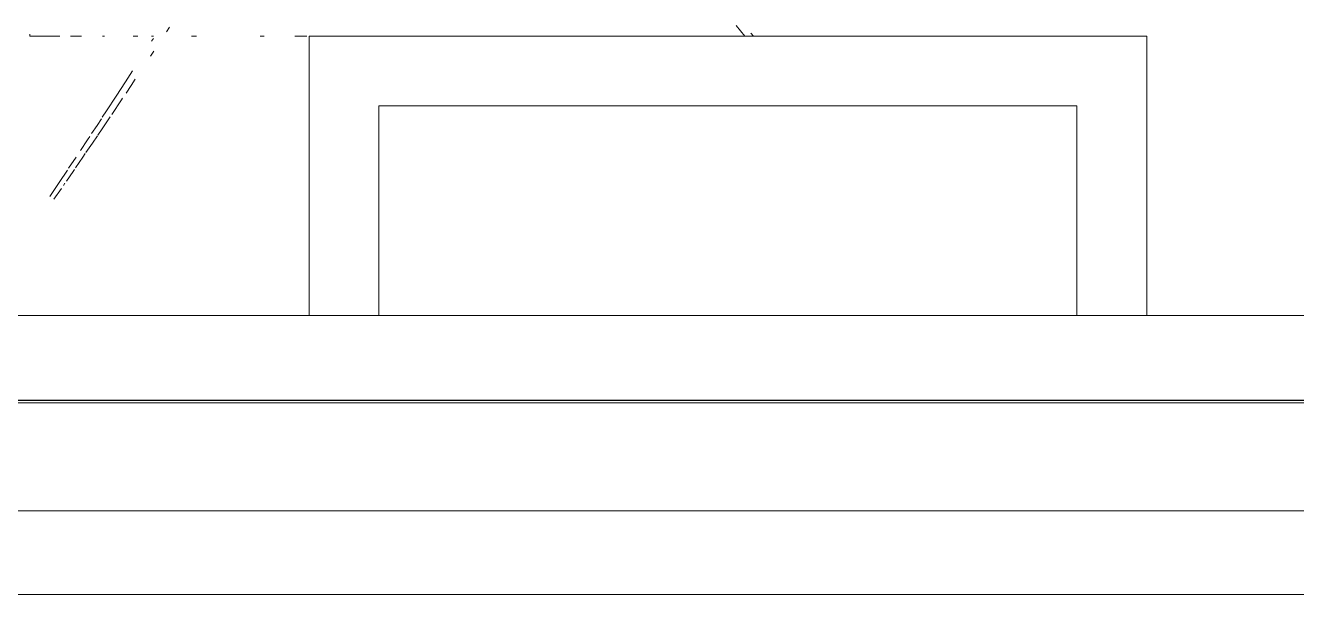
# Model space of a CAD drawing. Header units: millimetres. Extents: x -67152 to -48359, y -6192 to 21191.
# Drawn here: x -62017.7 to -61562.4, y 533 to 736.9 of the extents above; entities that cross this region are included whole.
import ezdxf

# ---------------------------------------------------------------- set-up
doc = ezdxf.new("R2010")
doc.units = ezdxf.units.MM
for name, color, linetype, lineweight in [('G-IMPT', 8, 'Continuous', 9), ('I-FURN', 30, 'Continuous', 9), ('Q-SPCQ', 91, 'Continuous', 9)]:
    doc.layers.add(name, color=color, linetype=linetype, lineweight=lineweight)

# ---------------------------------------------------------------- blocks, each defined once
blk = doc.blocks.new('2017_EN_Awning_Llaza_Complet-PRO - Frontal-3576117-Nivel 1 Oficinas')
at = {"layer": 'Q-SPCQ'}
for p, q in [((2883.92, 95.02), (-2883.92, 95.02)), ((-2883.92, 94.88), (2883.92, 94.88)), ((2883.92, 94.04), (-2883.92, 94.04)), ((-2883.92, 55.37), (2883.92, 55.37))]:
    blk.add_line(p, q, dxfattribs=at)
blk = doc.blocks.new('LR2371_Conjunto_Estar_Externo_932 - RM-palem_elek_dwg-V24-Nivel 1 Oficinas')
at = {"layer": 'G-IMPT'}
for p, q in [((952.6, 1312.2), (965.7, 1331.1)), ((973, 1326.2), (956.6, 1301.9)), ((942.3, 1280.4), (956.6, 1301.9)), ((946.6, 1303.4), (949.1, 1307)), ((930, 1279.3), (932.3, 1282.7)), ((932.3, 1282.7), (944.1, 1299.8)), ((911.2, 1251.8), (915.6, 1258.2)), ((915.6, 1258.2), (928, 1276.4)), ((940.2, 1277.4), (927.3, 1258)), ((898.8, 1233.6), (910, 1250)), ((907.3, 1227.8), (919.8, 1246.6)), ((882, 1208.8), (889.5, 1219.8)), ((890.1, 1220.8), (898.8, 1233.6)), ((900.3, 1217.1), (890.8, 1202.8)), ((907.3, 1227.8), (903.4, 1221.9)), ((868.2, 1188.3), (882, 1208.8)), ((883.3, 1191.4), (890.8, 1202.8)), ((848.4, 1158.8), (865.2, 1183.8)), ((874.3, 1177.6), (857.9, 1152.4)), ((874.3, 1177.6), (881.7, 1188.9)), ((841.4, 1127), (857.9, 1152.4)), ((846.4, 1155.8), (848.4, 1158.8)), ((824.4, 1122.7), (831.7, 1133.6)), ((841.4, 1127), (829.1, 1108)), ((831.7, 1133.6), (840.5, 1146.9)), ((792.4, 1074.2), (798.1, 1082.9)), ((-244.3, 1042.6), (-248.6, 1048)), ((-233.6, 1048), (-218.5, 1029.3)), ((765.1, 1032.6), (770.3, 1040.6)), ((796.1, 1056.5), (793.1, 1051.9))]:
    blk.add_line(p, q, dxfattribs=at)
blk = doc.blocks.new('LR2371_Conjunto_Estar_Externo_932 - LR2371_Conjunto_Estar_Externo_932-V25-Nivel 1 Oficinas')
at = {"layer": 'I-FURN'}
for p, q in [((0, 100), (2700, 100)), ((2700, 0), (0, 0)), ((2475, 0), (2475, -75)), ((2500, -100), (2500, 0)), ((2200, 0), (2200, -100)), ((2225, -75), (2225, 0)), ((2475, -75), (2225, -75)), ((2200, -100), (2500, -100)), ((2500.83, -100), (2505.12, -100)), ((2516.16, -100), (2517.52, -100)), ((2540.34, -100), (2542.12, -100)), ((2555.73, -100), (2556.45, -100)), ((2561.36, -100), (2562.99, -100)), ((2573.35, -100), (2574.05, -100)), ((2581.54, -100), (2585.42, -100)), ((2589.32, -100), (2600, -100)), ((2600, -100), (2600, -100.67))]:
    blk.add_line(p, q, dxfattribs=at)
at = {"xscale": 0.2063269555025896, "yscale": 0.2063269555025896, "zscale": 0.2063269555025896}
blk.add_blockref('LR2371_Conjunto_Estar_Externo_932 - RM-palem_elek_dwg-V24-Nivel 1 Oficinas', (2392.17, -316.24), dxfattribs=at)

msp = doc.modelspace()

# ---------------------------------------------------------------- block references
at = {"layer": 'I-FURN', "rotation": 180}
msp.add_blockref('LR2371_Conjunto_Estar_Externo_932 - LR2371_Conjunto_Estar_Externo_932-V25-Nivel 1 Oficinas', (-59416.06, 633.03), dxfattribs=at)
at = {"layer": 'Q-SPCQ'}
msp.add_blockref('2017_EN_Awning_Llaza_Complet-PRO - Frontal-3576117-Nivel 1 Oficinas', (-59379.85, 507.7), dxfattribs=at)

doc.saveas('drawing.dxf')
